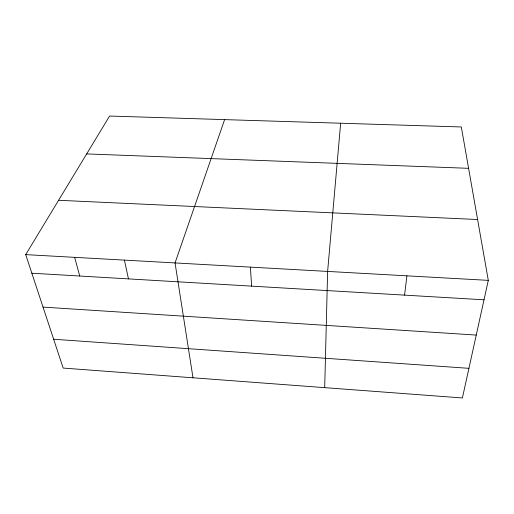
<?xml version="1.0" encoding="UTF-8"?>
<svg xmlns="http://www.w3.org/2000/svg" width="514" height="514" viewBox="0 0 514 514"><rect width="100%" height="100%" fill="white"/><g stroke="black" fill="none" stroke-linecap="round" stroke-linejoin="round"><path stroke-width="0.77" d="M324.7 387.652L327.624 271.418L340.654 123.219M404.576 295.132L406.908 275.832M488.3 280.361L462.401 397.958L63.171 368.069L25.7 254.623L109.591 116.042L461.321 126.971L488.3 280.361L25.7 254.623M224.605 119.614L175.049 262.93L192.994 377.79M86.66 153.917L468.595 168.322M58.596 200.287L477.602 219.523M31.842 273.21L484.021 299.803M43.035 307.102L476.247 335.077M53.649 339.246L468.929 368.326M74.639 257.347L79.747 276.031M124.414 260.116L128.461 278.89M250.363 267.119L251.642 286.137"/></g></svg>
